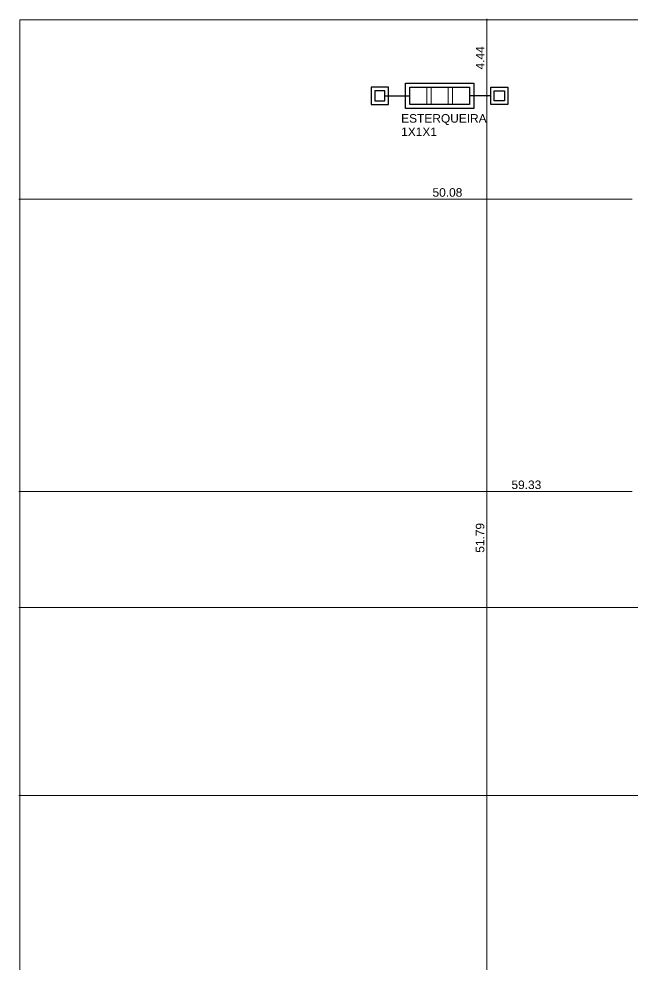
# Model space of a CAD drawing. Header units: metres. Extents: x 5 to 242, y -3 to 162.
# Drawn here: x 94 to 130, y 67.9 to 123.2 of the extents above; entities that cross this region are included whole.
import ezdxf

# ---------------------------------------------------------------- set-up
doc = ezdxf.new("R2010")
doc.units = ezdxf.units.M
doc.layers.add('1053_ARQ_BASE_MATADOURO_dwg', color=7, linetype='Continuous', lineweight=5, true_color=0x767676)
for name, color, linetype, lineweight in [('A-COTAS', 7, 'Continuous', 9), ('A-PAREDE', 7, 'Continuous', 30), ('A-VISTA01', 7, 'Continuous', 20), ('A_Imagem', 7, 'Continuous', 5)]:
    doc.layers.add(name, color=color, linetype=linetype, lineweight=lineweight)
doc.styles.add('Arial', font='arial.ttf', dxfattribs={"height": 0.5})

# ---------------------------------------------------------------- blocks, each defined once
blk = doc.blocks.new('1053_ARQ_BASE_MATADOURO_dwg_PU-Tick-4039619-TÉRREO 1_20')
at = {"layer": 'A-COTAS', "color": 253, "true_color": 0xaaaaaa}
for p, q in [((1, 0), (-1, 0)), ((-0.5, -0.5), (0.5, 0.5)), ((0, -1), (0, 1))]:
    blk.add_line(p, q, dxfattribs=at)
blk = doc.blocks.new('1053_ARQ_BASE_MATADOURO_dwg_sanitario-4039603-TÉRREO 1_20')
at = {"layer": 'A-PAREDE', "color": 253, "true_color": 0xaaaaaa}
for p, q in [((610419.259, 9201759.949), (610420.709, 9201759.949)), ((610425.459, 9201759.949), (610424.209, 9201759.949))]:
    blk.add_line(p, q, dxfattribs=at)
at = {"layer": 'A-PAREDE', "color": 253, "true_color": 0xaaaaaa, "flags": 128}
for points in [[(610420.459, 9201760.699), (610424.459, 9201760.699), (610424.459, 9201759.199), (610420.459, 9201759.199)], [(610419.459, 9201760.449), (610418.459, 9201760.449), (610418.459, 9201759.449), (610419.459, 9201759.449)], [(610419.259, 9201760.249), (610418.659, 9201760.249), (610418.659, 9201759.649), (610419.259, 9201759.649)], [(610420.709, 9201760.449), (610424.209, 9201760.449), (610424.209, 9201759.449), (610420.709, 9201759.449)], [(610425.459, 9201760.449), (610426.459, 9201760.449), (610426.459, 9201759.449), (610425.459, 9201759.449)], [(610425.659, 9201760.249), (610426.259, 9201760.249), (610426.259, 9201759.649), (610425.659, 9201759.649)]]:
    blk.add_lwpolyline(points, close=True, dxfattribs=at)
at = {"layer": 'A-VISTA01', "color": 253, "true_color": 0xaaaaaa, "flags": 128}
for points in [[(610421.959, 9201759.449), (610421.709, 9201759.449), (610421.709, 9201760.449), (610421.959, 9201760.449)], [(610423.209, 9201759.449), (610422.959, 9201759.449), (610422.959, 9201760.449), (610423.209, 9201760.449)]]:
    blk.add_lwpolyline(points, close=True, dxfattribs=at)
at = {"layer": 'A_Imagem', "insert": (610420.209, 9201758.878), "char_height": 0.5, "width": 5.97359, "attachment_point": 1, "line_spacing_factor": 0.941778, "style": 'Arial'}
blk.add_mtext('ESTERQUEIRA\\P1X1X1', dxfattribs=at)
blk = doc.blocks.new('1053_ARQ_BASE_MATADOURO_dwg_arq geral tgov-4039641-TÉRREO 1_20')
at = {"color": 253, "lineweight": 5, "true_color": 0xaaaaaa, "flags": 128}
blk.add_lwpolyline([(-62.5, 40), (-62.5, -40), (62.5, -40), (62.5, 40)], close=True, dxfattribs=at)
at = {"layer": 'A-COTAS', "color": 253, "true_color": 0xaaaaaa}
for p, q in [((-35.149, 39.938), (-35.149, 35.618)), ((-35.149, -16.176), (-35.149, 35.493)), ((-26.642, 29.495), (-62.437, 29.495)), ((-26.642, 12.368), (-62.437, 12.368)), ((23.935, 5.571), (-62.437, 5.571)), ((24.086, -5.433), (-62.437, -5.433))]:
    blk.add_line(p, q, dxfattribs=at)
for p, xscale, yscale, zscale, rotation in [((-35.149, 40), 0.06250000000000001, 0.06250000000000001, 0.06250000000000001, 89.99999999999962), ((-35.149, 35.555), 0.06250000000000001, 0.06250000000000001, 0.06250000000000001, 89.99999999999962), ((-35.149, 35.555), 0.0625, 0.0625, 0.0625, 269.9999999999996), ((-62.5, 29.495), 0.0625, 0.0625, 0.0625, 180), ((-62.5, 12.368), 0.0625, 0.0625, 0.0625, 180), ((-62.5, 5.571), 0.0625, 0.0625, 0.0625, 180), ((-62.5, -5.433), 0.0625, 0.0625, 0.0625, 180)]:
    blk.add_blockref('1053_ARQ_BASE_MATADOURO_dwg_PU-Tick-4039619-TÉRREO 1_20', p, dxfattribs=dict(xscale=xscale, yscale=yscale, zscale=zscale, rotation=rotation))
blk.add_blockref('1053_ARQ_BASE_MATADOURO_dwg_sanitario-4039603-TÉRREO 1_20', (-610460.379, -9201724.394))
at = {"layer": 'A-COTAS', "char_height": 0.5, "attachment_point": 2, "rotation": 90, "line_spacing_factor": 0.941778, "style": 'Arial'}
for s, insert, width in [('4.44', (-35.793, 37.778), 1.62805), ('51.79', (-35.798, 9.658), 2.0932)]:
    blk.add_mtext(s, dxfattribs=dict(at, insert=insert, width=width))
at = {"layer": 'A-COTAS', "char_height": 0.5, "width": 2.0932, "attachment_point": 2, "line_spacing_factor": 0.941778, "style": 'Arial'}
for s, insert in [('50.08', (-37.46, 30.144)), ('59.33', (-32.835, 13.017))]:
    blk.add_mtext(s, dxfattribs=dict(at, insert=insert))
blk = doc.blocks.new('1053_ARQ_BASE_MATADOURO_dwg-3625622-TÉRREO 1_20')
blk.add_blockref('1053_ARQ_BASE_MATADOURO_dwg_arq geral tgov-4039641-TÉRREO 1_20', (130.21, 83.186))

msp = doc.modelspace()

# ---------------------------------------------------------------- block references
at = {"layer": '1053_ARQ_BASE_MATADOURO_dwg', "color": 253, "true_color": 0xaaaaaa}
msp.add_blockref('1053_ARQ_BASE_MATADOURO_dwg-3625622-TÉRREO 1_20', (26.399, 0), dxfattribs=at)

doc.saveas('drawing.dxf')
